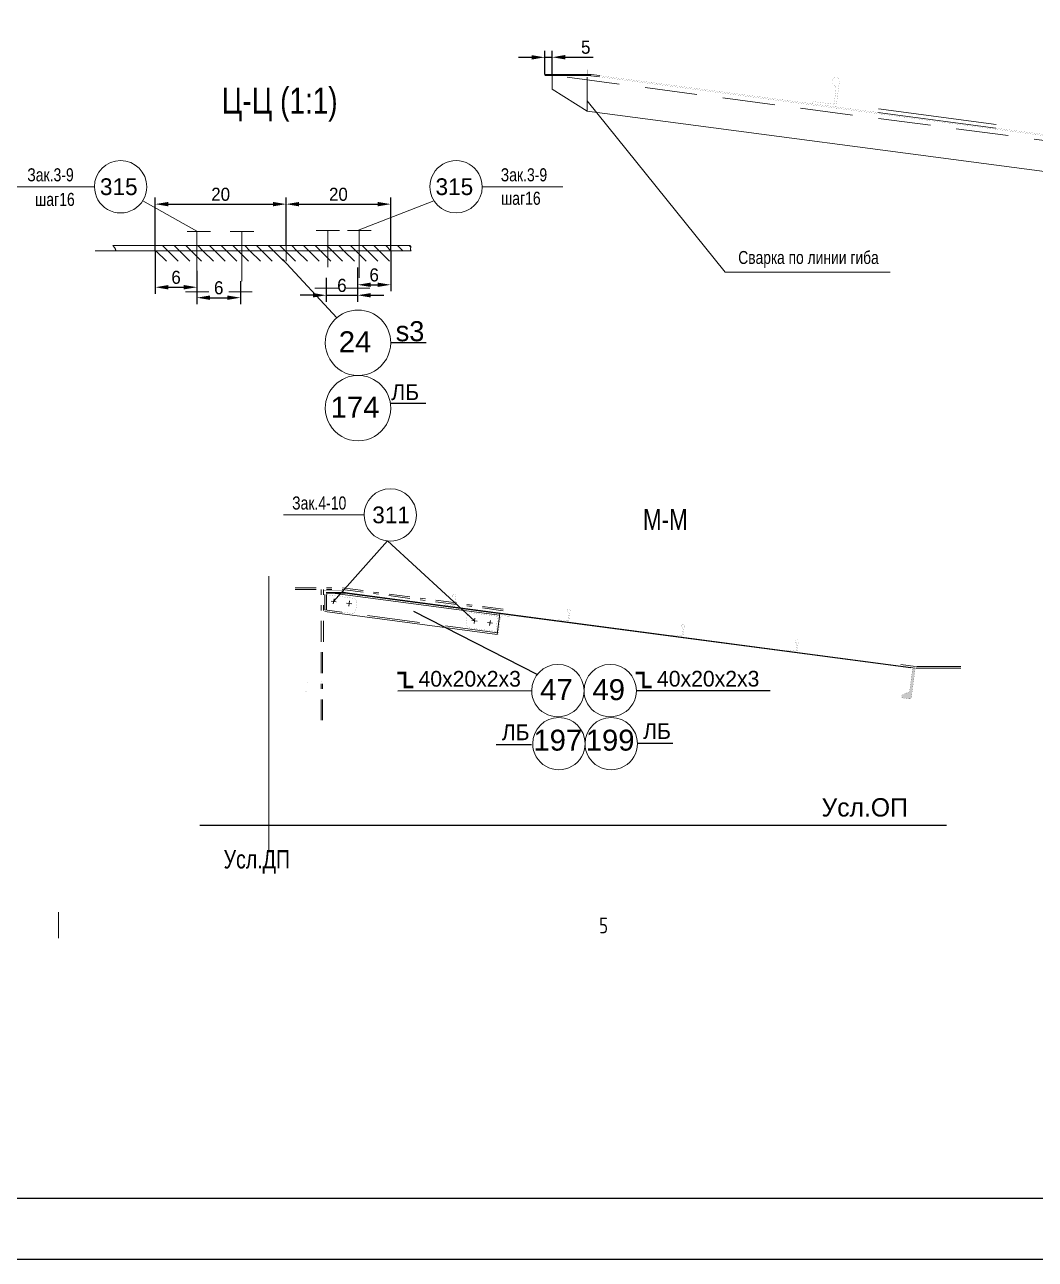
# Model space of a CAD drawing. Header units: millimetres. Extents: x 42007 to 66124, y -556 to 6894.
# Drawn here: x 45062 to 46993, y -556 to 1802 of the extents above; entities that cross this region are included whole.
import ezdxf
from ezdxf.enums import TextEntityAlignment as Align

# ---------------------------------------------------------------- set-up
doc = ezdxf.new("R2010")
doc.units = ezdxf.units.MM
for name, pattern in [('K5LT32769', [0]), ('K5LT32770', [0]), ('K5LT32775', [0]), ('K5LT32781', [90, 40, -20, 10, -20]), ('K5LT32782', [150, 100, -50]), ('K5LT32783', [75, 50, -25]), ('K5LT32802', [105, 70, -35])]:
    doc.linetypes.add(name, pattern=pattern)
doc.layers.get('Defpoints').update_dxf_attribs({"color": 250})
doc.layers.add('pen_7', color=1, linetype='Continuous')
doc.styles.add('KTEXTSTYLE', font='GOST_AU.SHX', dxfattribs={"width": 0.96, "height": 5})
doc.styles.add('style5', font='arial.ttf', dxfattribs={"height": 3})
doc.dimstyles.new('ISO-10', dxfattribs={"dimscale": 10, "dimtxt": 2.5, "dimasz": 2.5, "dimexe": 1.25, "dimexo": 0, "dimtad": 1, "dimdec": 0, "dimtxsty": 'Standard', "dimcen": 2.5, "dimclrd": 7, "dimclre": 7, "dimclrt": 6, "dimadec": 0, "dimazin": 0, "dimtfac": 1, "dimtdec": 0, "dimtmove": 0, "dimatfit": 3, "dimfxl": 1, "dimarcsym": 0})
pattern_1 = [(135, (50614.336, 3365.016), (-11.22532, -11.22532), [])]

# ---------------------------------------------------------------- blocks, each defined once
blk = doc.blocks.new('*D138')
at = {"color": 7, "lineweight": -2, "transparency": 16777216}
for p, q in [((46055.9, 1706.6), (46055.7, 1752.1)), ((46070.1, 1706.7), (46069.9, 1752.2)), ((46030.7, 1739.5), (46005.7, 1739.4)), ((46055.7, 1739.6), (46069.9, 1739.7)), ((46094.9, 1739.8), (46148.5, 1740))]:
    blk.add_line(p, q, dxfattribs=at)
at = {"color": 7, "transparency": 16777216}
for points in [[(46030.7, 1743.7), (46030.7, 1735.3), (46055.7, 1739.6)], [(46094.9, 1744), (46094.9, 1735.6), (46069.9, 1739.7)]]:
    blk.add_solid(points, dxfattribs=at)
at = {"layer": 'Defpoints', "color": 0, "transparency": 16777216}
for p in [(46069.9, 1739.7), (46055.9, 1706.6), (46070.1, 1706.7)]:
    blk.add_point(p, dxfattribs=at)
at = {"color": 6, "transparency": 16777216, "insert": (46134.1, 1758.7), "char_height": 25, "attachment_point": 5, "rotation": 0.2519}
blk.add_mtext('\\H25.0;\\W0.965;\\Q0;\\Q0;5\\H25.0;\\W0.965;\\Q0;', dxfattribs=at)
blk = doc.blocks.new('*D140')
at = {"color": 7, "lineweight": -2, "transparency": 16777216}
for p, q in [((45311.5, 1370.2), (45311.5, 1287.9)), ((45391.1, 1331.8), (45391.1, 1287.9)), ((45336.5, 1300.4), (45366.1, 1300.4))]:
    blk.add_line(p, q, dxfattribs=at)
at = {"color": 7, "transparency": 16777216}
for points in [[(45336.5, 1304.6), (45336.5, 1296.2), (45311.5, 1300.4)], [(45366.1, 1304.6), (45366.1, 1296.2), (45391.1, 1300.4)]]:
    blk.add_solid(points, dxfattribs=at)
at = {"layer": 'Defpoints', "color": 0, "transparency": 16777216}
for p in [(45311.5, 1370.2), (45391.1, 1331.8), (45391.1, 1300.4)]:
    blk.add_point(p, dxfattribs=at)
at = {"color": 6, "transparency": 16777216, "insert": (45351.3, 1319.2), "char_height": 25, "attachment_point": 5}
blk.add_mtext('\\H25.0;\\W0.965;\\Q0;\\Q0;6\\H25.0;\\W0.965;\\Q0;', dxfattribs=at)
blk = doc.blocks.new('*D141')
at = {"color": 7, "lineweight": -2, "transparency": 16777216}
for p, q in [((45391.1, 1311.8), (45391.1, 1267.9)), ((45474.4, 1311.8), (45474.4, 1267.9)), ((45416.1, 1280.4), (45449.4, 1280.4))]:
    blk.add_line(p, q, dxfattribs=at)
at = {"color": 7, "transparency": 16777216}
for points in [[(45416.1, 1284.6), (45416.1, 1276.2), (45391.1, 1280.4)], [(45449.4, 1284.6), (45449.4, 1276.2), (45474.4, 1280.4)]]:
    blk.add_solid(points, dxfattribs=at)
at = {"layer": 'Defpoints', "color": 0, "transparency": 16777216}
for p in [(45391.1, 1311.8), (45474.4, 1311.8), (45474.4, 1280.4)]:
    blk.add_point(p, dxfattribs=at)
at = {"color": 6, "transparency": 16777216, "insert": (45432.8, 1299.2), "char_height": 25, "attachment_point": 5}
blk.add_mtext('\\H25.0;\\W0.965;\\Q0;\\Q0;6\\H25.0;\\W0.965;\\Q0;', dxfattribs=at)
blk = doc.blocks.new('*D142')
at = {"color": 7, "lineweight": -2, "transparency": 16777216}
for p, q in [((45638.2, 1318.4), (45638.2, 1272.6)), ((45698.2, 1318.4), (45698.2, 1272.6)), ((45613.2, 1285.1), (45588.2, 1285.1)), ((45638.2, 1285.1), (45698.2, 1285.1)), ((45723.2, 1285.1), (45748.2, 1285.1))]:
    blk.add_line(p, q, dxfattribs=at)
at = {"color": 7, "transparency": 16777216}
for points in [[(45613.2, 1289.2), (45613.2, 1280.9), (45638.2, 1285.1)], [(45723.2, 1289.2), (45723.2, 1280.9), (45698.2, 1285.1)]]:
    blk.add_solid(points, dxfattribs=at)
at = {"layer": 'Defpoints', "color": 0, "transparency": 16777216}
for p in [(45638.2, 1318.4), (45698.2, 1318.4), (45698.2, 1285.1)]:
    blk.add_point(p, dxfattribs=at)
at = {"color": 6, "transparency": 16777216, "insert": (45668.2, 1303.8), "char_height": 25, "attachment_point": 5}
blk.add_mtext('\\H25.0;\\W0.965;\\Q0;\\H25.0;\\W0.965;\\Q0;\\Q0;6', dxfattribs=at)
blk = doc.blocks.new('*D143')
at = {"color": 7, "lineweight": -2, "transparency": 16777216}
for p, q in [((45761.5, 1370.2), (45761.5, 1292.6)), ((45698.2, 1338.4), (45698.2, 1292.6)), ((45723.2, 1305.1), (45736.5, 1305.1))]:
    blk.add_line(p, q, dxfattribs=at)
at = {"color": 7, "transparency": 16777216}
for points in [[(45723.2, 1309.2), (45723.2, 1300.9), (45698.2, 1305.1)], [(45736.5, 1309.2), (45736.5, 1300.9), (45761.5, 1305.1)]]:
    blk.add_solid(points, dxfattribs=at)
at = {"layer": 'Defpoints', "color": 0, "transparency": 16777216}
for p in [(45761.5, 1370.2), (45698.2, 1338.4), (45761.5, 1305.1)]:
    blk.add_point(p, dxfattribs=at)
at = {"color": 6, "transparency": 16777216, "insert": (45729.8, 1323.8), "char_height": 25, "attachment_point": 5}
blk.add_mtext('\\H25.0;\\W0.965;\\Q0;\\H25.0;\\W0.965;\\Q0;\\Q0;6', dxfattribs=at)
blk = doc.blocks.new('*D144')
at = {"color": 7, "lineweight": -2, "transparency": 16777216}
for p, q in [((45561.5, 1380.1), (45561.5, 1471.6)), ((45761.5, 1370.1), (45761.5, 1471.6)), ((45586.5, 1459.1), (45736.5, 1459.1))]:
    blk.add_line(p, q, dxfattribs=at)
at = {"color": 7, "transparency": 16777216}
for points in [[(45586.5, 1463.3), (45586.5, 1454.9), (45561.5, 1459.1)], [(45736.5, 1463.3), (45736.5, 1454.9), (45761.5, 1459.1)]]:
    blk.add_solid(points, dxfattribs=at)
at = {"layer": 'Defpoints', "color": 0, "transparency": 16777216}
for p in [(45761.5, 1459.1), (45561.5, 1380.1), (45761.5, 1370.1)]:
    blk.add_point(p, dxfattribs=at)
at = {"color": 6, "transparency": 16777216, "insert": (45661.5, 1477.8), "char_height": 25, "attachment_point": 5}
blk.add_mtext('\\H25.0;\\W0.965;\\Q0;\\H25.0;\\W0.965;\\Q0;\\Q0;20', dxfattribs=at)
blk = doc.blocks.new('*D145')
at = {"color": 7, "lineweight": -2, "transparency": 16777216}
for p, q in [((45311.5, 1370.1), (45311.5, 1471.6)), ((45561.5, 1425.8), (45561.5, 1471.6)), ((45336.5, 1459.1), (45536.5, 1459.1))]:
    blk.add_line(p, q, dxfattribs=at)
at = {"color": 7, "transparency": 16777216}
for points in [[(45336.5, 1463.3), (45336.5, 1454.9), (45311.5, 1459.1)], [(45536.5, 1463.3), (45536.5, 1454.9), (45561.5, 1459.1)]]:
    blk.add_solid(points, dxfattribs=at)
at = {"layer": 'Defpoints', "color": 0, "transparency": 16777216}
for p in [(45561.5, 1459.1), (45561.5, 1425.8), (45311.5, 1370.1)]:
    blk.add_point(p, dxfattribs=at)
at = {"color": 6, "transparency": 16777216, "insert": (45436.5, 1477.8), "char_height": 25, "attachment_point": 5}
blk.add_mtext('\\H25.0;\\W0.965;\\Q0;\\Q0;20\\H25.0;\\W0.965;\\Q0;', dxfattribs=at)

msp = doc.modelspace()

# ---------------------------------------------------------------- hatches: boundary and pattern name
h = msp.add_hatch()
h.set_pattern_fill('', angle=90, style=0, pattern_type=0)
h.set_pattern_definition(pattern_1)
h.paths.add_polyline_path([(45761.455, 1350.095), (45761.455, 1370.095), (45561.455, 1370.095), (45311.455, 1370.095), (45311.455, 1350.095)])
h = msp.add_hatch()
h.set_pattern_fill('', angle=90, style=0, pattern_type=0)
h.set_pattern_definition(pattern_1)
h.paths.add_polyline_path([(45361.455, 1370.095), (45322.473, 1370.095), (45322.533, 1370.195), (45322.588, 1370.284), (45322.669, 1370.419), (45322.789, 1370.62), (45322.965, 1370.922), (45323.214, 1371.376), (45323.537, 1372.057), (45323.844, 1373.081), (45323.852, 1374.073), (45323.84, 1374.143), (45323.81, 1374.282), (45323.734, 1374.56), (45323.569, 1375.023), (45323.477, 1375.255), (45323.429, 1375.371), (45323.405, 1375.429), (45323.392, 1375.461), (45323.372, 1375.509), (45323.343, 1375.579), (45323.3, 1375.685), (45323.237, 1375.844), (45323.149, 1376.082), (45323.036, 1376.438), (45322.935, 1376.971), (45322.932, 1377.011), (45322.928, 1377.072), (45322.926, 1377.194), (45322.938, 1377.437), (45323.026, 1377.921), (45323.399, 1378.887), (45323.741, 1379.523), (45323.927, 1379.84), (45324.021, 1379.999), (45324.069, 1380.079), (45324.078, 1380.095), (45561.455, 1380.095), (45561.455, 1370.095)])
h = msp.add_hatch()
h.set_pattern_fill('', angle=90, style=0, pattern_type=0)
h.set_pattern_definition(pattern_1)
h.paths.add_polyline_path([(45761.455, 1370.095), (45800.437, 1370.095), (45800.376, 1370.195), (45800.322, 1370.284), (45800.241, 1370.419), (45800.121, 1370.62), (45799.945, 1370.922), (45799.696, 1371.376), (45799.373, 1372.057), (45799.066, 1373.081), (45799.058, 1374.073), (45799.07, 1374.143), (45799.099, 1374.282), (45799.176, 1374.56), (45799.34, 1375.023), (45799.433, 1375.255), (45799.481, 1375.371), (45799.505, 1375.429), (45799.518, 1375.461), (45799.537, 1375.509), (45799.566, 1375.579), (45799.609, 1375.685), (45799.672, 1375.844), (45799.761, 1376.082), (45799.874, 1376.438), (45799.975, 1376.971), (45799.978, 1377.011), (45799.981, 1377.072), (45799.984, 1377.194), (45799.972, 1377.437), (45799.884, 1377.921), (45799.51, 1378.887), (45799.169, 1379.523), (45798.983, 1379.84), (45798.889, 1379.999), (45798.841, 1380.079), (45798.831, 1380.095), (45561.455, 1380.095), (45561.455, 1370.095)])
msp.add_hatch(color=7).paths.add_polyline_path([(46763.828, 573.061), (46758.872, 573.716), (46753.052, 529.724), (46752.357, 528.051), (46750.92, 526.949), (46739.716, 522.316), (46738.277, 521.214), (46737.583, 519.54), (46737.818, 517.744), (46738.921, 516.306), (46740.594, 515.612), (46752.49, 514.038), (46754.287, 514.273), (46755.725, 515.375), (46756.419, 517.049)])

# ---------------------------------------------------------------- linework, layer by layer
at = {"color": 7, "linetype": 'K5LT32769', "lineweight": 18}
for p, q in [((46055.781, 1704.577), (46143.201, 1704.573)), ((46055.783, 1706.785), (46143.201, 1706.823)), ((46070.05, 1706.817), (46070.079, 1678.654)), ((46136.742, 1701.885), (46136.742, 1636.861)), ((46144.053, 1704.518), (46160.493, 1702.343)), ((46144.34, 1706.743), (46160.788, 1704.573)), ((46070.079, 1678.654), (46136.742, 1636.861)), ((46136.742, 1656.676), (46400.68, 1329.032)), ((48489.757, 1325.591), (46136.742, 1636.861)), ((46692.532, 1634.233), (46917.532, 1604.469)), ((46693.417, 1640.925), (46918.417, 1611.161)), ((45195.335, 1492.31), (45041.252, 1492.31)), ((45936.292, 1492.31), (46090.375, 1492.31)), ((45287.518, 1465.467), (45391.131, 1407.372)), ((45844.109, 1465.467), (45698.204, 1408.839)), ((45372.194, 1407.022), (45417.253, 1407.022)), ((45391.131, 1331.78), (45391.131, 1407.372)), ((45454.936, 1407.022), (45499.995, 1407.022)), ((45476.957, 1407.022), (45476.957, 1311.703)), ((45618.758, 1408.839), (45663.817, 1408.839)), ((45678.758, 1408.839), (45723.817, 1408.839)), ((45701.287, 1410.036), (45701.287, 1318.324)), ((45561.455, 1370.095), (45196.429, 1370.095)), ((45798.831, 1380.095), (45230.266, 1380.095)), ((45231.675, 1370.095), (45561.455, 1370.095)), ((45561.455, 1380.095), (45561.455, 1350.095)), ((45561.455, 1370.095), (45800.437, 1370.095)), ((46400.68, 1329.032), (46715.912, 1329.032)), ((45616.183, 1298.324), (45661.242, 1298.324)), ((45676.183, 1298.324), (45721.242, 1298.324)), ((45369.11, 1291.703), (45414.169, 1291.703)), ((45451.853, 1291.703), (45496.911, 1291.703)), ((45710.62, 865.365), (45556.537, 865.365)), ((45755.174, 815.662), (45652.41, 700.264)), ((45755.174, 815.662), (45921.42, 663.134)), ((45528.828, 223.666), (45528.828, 748.699)), ((45637.828, 717.01), (45674.682, 717.01)), ((45637.828, 716.01), (45674.682, 716.01)), ((45674.697, 716.033), (45682.367, 715.018)), ((45674.828, 717.024), (45682.498, 716.01)), ((45682.367, 715.018), (46755.197, 573.101)), ((45682.498, 716.01), (46755.328, 574.093)), ((45647.456, 700.944), (45657.363, 699.584)), ((45653.09, 705.217), (45651.73, 695.31)), ((45677.177, 696.858), (45687.084, 695.498)), ((45682.81, 701.131), (45681.45, 691.224)), ((45964.768, 637.313), (45635.856, 680.822)), ((45916.467, 663.814), (45926.374, 662.454)), ((45922.1, 668.088), (45920.74, 658.181)), ((45951.821, 664.002), (45950.461, 654.095)), ((45970.013, 676.968), (45964.768, 637.313)), ((45946.187, 659.728), (45956.094, 658.368)), ((46735.948, 576.657), (46763.828, 572.969)), ((46736.342, 579.631), (46764.222, 575.943)), ((46767.333, 575.61), (46850.828, 575.61)), ((46767.333, 572.61), (46850.828, 572.61)), ((45126.651, 106.745), (45126.651, 56.745))]:
    msp.add_line(p, q, dxfattribs=at)
at = {"color": 7, "linetype": 'K5LT32782', "lineweight": 18}
for p, q in [((48577.029, 1373.516), (46086.371, 1703.126)), ((45635.828, 684.12), (45635.828, 713.54)), ((45638.828, 684.12), (45638.828, 713.54)), ((45965.16, 640.287), (45635.828, 684.12)), ((45965.205, 642.462), (45969.065, 671.155))]:
    msp.add_line(p, q, dxfattribs=at)
at = {"color": 7, "linetype": 'K5LT32802', "lineweight": 18}
msp.add_line((45641.287, 1408.839), (45641.287, 1318.324), dxfattribs=at)
at = {"color": 0}
for p, q in [((45554.832, 1353.74), (45658.201, 1241.701)), ((45828.952, 1194.322), (45761.462, 1194.322)), ((45828.334, 1078.085), (45760.845, 1078.085)), ((46041.34, 560.47), (45805.469, 681.049)), ((45775.141, 529.639), (46030.836, 529.761)), ((46230.836, 529.809), (46486.531, 529.931)), ((46030.151, 426.134), (45962.661, 426.134)), ((46300.313, 428.512), (46232.823, 428.512))]:
    msp.add_line(p, q, dxfattribs=at)
at = {"color": 7, "linetype": 'K5LT32781', "lineweight": 18}
for p, q in [((45578.828, 726.11), (45668.828, 726.11)), ((45578.828, 723.11), (45668.828, 723.11)), ((45628.828, 623.11), (45628.828, 723.11)), ((45632.828, 623.11), (45632.828, 723.11)), ((45668.828, 723.11), (45984.833, 681.307)), ((45669.222, 726.084), (45985.227, 684.282)), ((45628.828, 473.11), (45628.828, 623.11)), ((45630.828, 473.11), (45630.828, 623.11))]:
    msp.add_line(p, q, dxfattribs=at)
at = {"color": 7, "linetype": 'K5LT32770', "lineweight": 18}
msp.add_line((45969.47, 674.088), (45655.578, 715.611), dxfattribs=at)
at = {"color": 7}
msp.add_line((45396.527, 273.11), (46823.277, 273.11), dxfattribs=at)
at = {"color": 2}
for points in [[(42007.102, -556.488), (66124.1, -556.488), (66124.1, 6894.349), (42007.102, 6894.349)], [(42239.188, -439.554), (65841.366, -439.554), (65841.366, 6859.821), (42239.188, 6859.821)]]:
    msp.add_lwpolyline(points, close=True, dxfattribs=at)
at = {"color": 7, "linetype": 'K5LT32769', "const_width": 0.18}
for points in [[(43026.651, 5996.745), (55636.651, 5996.745), (55636.651, 56.745), (43026.651, 56.745)], [(45761.455, 1370.095), (45761.455, 1350.095), (45311.455, 1350.095), (45311.455, 1370.095)]]:
    msp.add_lwpolyline(points, close=True, dxfattribs=at)
at = {"color": 1, "linetype": 'K5LT32775', "true_color": 0xff0000, "const_width": 0.18}
msp.add_lwpolyline([(55586.651, 106.745), (43226.651, 106.745), (43226.651, 5946.745), (55586.651, 5946.745)], close=True, dxfattribs=at)
at = {"color": 7, "linetype": 'K5LT32769', "const_width": 0.18}
for points in [[(45927.532, 1720.548), (46101.007, 1720.548), (46130.032, 1720.548)], [(46136.782, 1716.048), (46136.782, 1707.048), (46055.782, 1707.048), (46055.782, 1626.048), (46046.782, 1626.048), (46046.782, 1716.048), (46136.782, 1716.048)], [(46144.054, 1704.517), (48579.531, 1382.346)], [(46144.169, 1706.766), (48579.826, 1384.577)], [(46612.608, 1646.167), (46618.922, 1693.901), (46618.468, 1697.366), (46616.343, 1700.139), (46613.116, 1701.478), (46609.652, 1701.024), (46606.878, 1698.899), (46605.539, 1695.672), (46605.201, 1693.116), (46605.332, 1690.642), (46606.347, 1688.382), (46608.108, 1686.641), (46609.532, 1685.677), (46611.293, 1683.936), (46612.307, 1681.676), (46612.439, 1679.203), (46608.737, 1651.218), (46607.221, 1650.057), (46569.748, 1655.014), (46568.233, 1653.853), (46567.819, 1650.73), (46611.092, 1645.006), (46612.608, 1646.167)], [(45671.828, 721.11), (45671.828, 717.11), (45635.828, 717.11), (45635.828, 681.11), (45631.828, 681.11), (45631.828, 721.11), (45671.828, 721.11)], [(45677.993, 715.597), (45635.856, 715.623), (45635.856, 680.822)], [(45694.459, 681.359), (45696.989, 700.193), (45692.699, 705.815), (45638.828, 713.067)], [(45883.307, 690.051), (45886.113, 711.266), (45885.911, 712.806), (45884.967, 714.039), (45883.532, 714.634), (45881.993, 714.432), (45880.76, 713.488), (45880.165, 712.053), (45880.015, 710.917), (45880.073, 709.818), (45880.523, 708.814), (45881.307, 708.04), (45881.939, 707.611), (45882.723, 706.837), (45883.173, 705.833), (45883.231, 704.734), (45881.586, 692.296), (45880.913, 691.78), (45864.258, 693.983), (45863.584, 693.467), (45863.4, 692.079), (45882.633, 689.535), (45883.307, 690.051)], [(46101.507, 661.187), (46104.314, 682.402), (46104.111, 683.942), (46103.167, 685.175), (46101.732, 685.77), (46100.192, 685.568), (46098.96, 684.624), (46098.365, 683.189), (46098.215, 682.053), (46098.273, 680.954), (46098.724, 679.95), (46099.507, 679.176), (46100.14, 678.747), (46100.922, 677.973), (46101.373, 676.969), (46101.432, 675.87), (46099.786, 663.432), (46099.112, 662.916), (46082.458, 665.119), (46081.784, 664.603), (46081.601, 663.215), (46100.833, 660.671), (46101.507, 661.187)], [(45638.828, 683.806), (45688.838, 677.071), (45694.459, 681.359)], [(45969.828, 676.992), (45966.093, 646.722), (45965.297, 644.313), (45963.641, 642.393), (45961.375, 641.253), (45958.846, 641.067), (45948.425, 642.353), (45946.887, 642.138), (45945.662, 641.182), (45945.08, 639.743), (45966.914, 637.048), (45970.649, 667.319), (45971.445, 669.727), (45973.103, 671.647), (45975.368, 672.787), (45977.898, 672.973), (45986.333, 671.932), (45987.871, 672.147), (45989.096, 673.103), (45989.678, 674.542), (45969.828, 676.992)], [(46319.605, 632.337), (46322.411, 653.552), (46322.209, 655.092), (46321.265, 656.324), (46319.83, 656.919), (46318.29, 656.718), (46317.058, 655.773), (46316.463, 654.339), (46316.313, 653.203), (46316.37, 652.103), (46316.821, 651.099), (46317.605, 650.325), (46318.237, 649.897), (46319.02, 649.123), (46319.471, 648.118), (46319.529, 647.019), (46317.884, 634.582), (46317.21, 634.065), (46300.556, 636.269), (46299.882, 635.752), (46299.698, 634.365), (46318.931, 631.821), (46319.605, 632.337)], [(46537.707, 603.485), (46540.514, 624.7), (46540.312, 626.24), (46539.367, 627.473), (46537.933, 628.068), (46536.394, 627.866), (46535.161, 626.922), (46534.565, 625.487), (46534.415, 624.351), (46534.474, 623.252), (46534.925, 622.248), (46535.707, 621.474), (46536.34, 621.045), (46537.123, 620.272), (46537.574, 619.267), (46537.632, 618.168), (46535.986, 605.73), (46535.314, 605.214), (46518.658, 607.417), (46517.985, 606.901), (46517.801, 605.513), (46537.034, 602.969), (46537.707, 603.485)], [(46763.828, 573.061), (46758.872, 573.716), (46753.052, 529.724), (46752.357, 528.051), (46750.92, 526.949), (46739.716, 522.316), (46738.277, 521.214), (46737.583, 519.54), (46737.818, 517.744), (46738.921, 516.306), (46740.594, 515.612), (46752.49, 514.038), (46754.287, 514.273), (46755.725, 515.375), (46756.419, 517.049), (46763.828, 573.061)]]:
    msp.add_lwpolyline(points, dxfattribs=at)
at = {"color": 7, "linetype": 'K5LT32783', "const_width": 0.18}
msp.add_lwpolyline([(45966.101, 671.788), (45913.248, 678.78), (45907.636, 674.478), (45905.145, 655.642), (45909.446, 650.03), (45962.304, 643.038), (45966.101, 671.788)], dxfattribs=at)
at = {"color": 0, "const_width": 5}
for points in [[(45773.774, 563.531), (45788.8, 563.531), (45788.8, 536.503), (45804.576, 536.503)], [(46229.469, 563.7), (46244.495, 563.7), (46244.495, 536.672), (46260.271, 536.672)]]:
    msp.add_lwpolyline(points, dxfattribs=at)
at = {"color": 7, "linetype": 'K5LT32781', "const_width": 0.18}
msp.add_lwpolyline([(45628.828, 548.11), (45628.828, 547.11), (45628.535, 546.403), (45627.828, 546.11), (45602.828, 546.11), (45601.828, 545.842), (45601.097, 545.11), (45600.828, 544.11), (45600.828, 529.11), (45600.535, 528.403), (45599.828, 528.11), (45598.828, 528.11), (45598.828, 548.11), (45628.828, 548.11)], dxfattribs=at)
at = {"color": 7, "linetype": 'K5LT32769', "lineweight": 18}
for centre, radius, start, end in [((46143.201, 1698.048), 8.775, 86.233071, 90), ((46143.201, 1698.048), 6.525, 86.232559, 90), ((46143.201, 1698.048), 6.525, 82.463368, 86.232609), ((46143.634, 1703.299), 3.509, 81.120145, 87.64788), ((45245.335, 1492.31), 50, 0, 179.999977), ((45886.292, 1492.31), 50, 0, 180.000054), ((45245.335, 1492.31), 50, 179.999977, 0), ((45886.292, 1492.31), 50, 180.000054, 0), ((45698.962, 1194.322), 62.5, 0, 179.999977), ((45698.962, 1194.322), 62.5, 179.999977, 0), ((45698.962, 1069.322), 62.5, 0, 179.999977), ((45698.962, 1069.322), 62.5, 179.999977, 0), ((45760.62, 865.365), 50, 0, 179.999977), ((45760.62, 865.365), 50, 179.999977, 0), ((45674.682, 713.11), 3.9, 86.238414, 90.005343), ((45674.682, 713.11), 2.9, 86.235015, 90.002456), ((45674.682, 713.11), 2.9, 82.472931, 86.242173), ((45674.682, 713.11), 3.9, 82.460346, 86.229251), ((46080.836, 529.809), 50, 0, 179.999977), ((46180.836, 529.809), 50, 0, 179.999977), ((46767.333, 584.61), 12, 262.46205, 266.229873), ((46767.333, 584.61), 9, 262.46205, 266.229873), ((46767.333, 584.61), 12, 266.229813, 269.996506), ((46767.333, 584.61), 9, 266.229762, 269.996851), ((46080.836, 529.809), 50, 179.999977, 0), ((46180.836, 529.809), 50, 179.999977, 0), ((46082.823, 428.512), 50, 0, 179.999977), ((46182.823, 428.512), 50, 0, 179.999977), ((46082.823, 428.512), 50, 179.999977, 0), ((46182.823, 428.512), 50, 179.999977, 0)]:
    msp.add_arc(centre, radius, start, end, dxfattribs=at)
for points, knots in [([(45230.266, 1380.095), (45231.811, 1378.368), (45233.844, 1376.261), (45235.287, 1373.356), (45235.686, 1372.2), (45235.909, 1371.143), (45235.965, 1370.451), (45235.969, 1370.095)], [0, 0, 0, 0, 4.1917982, 5.07811239, 5.76606681, 6.36647321, 7, 7, 7, 7]), ([(45798.831, 1380.095), (45799.192, 1379.471), (45799.678, 1378.706), (45799.935, 1377.738), (45799.984, 1377.374), (45799.987, 1377.06), (45799.952, 1376.756), (45799.874, 1376.415), (45799.727, 1375.97), (45799.504, 1375.427), (45799.259, 1374.832), (45799.09, 1374.3), (45799.024, 1373.868), (45799.016, 1373.519), (45799.046, 1373.169), (45799.122, 1372.779), (45799.261, 1372.323), (45799.492, 1371.763), (45799.886, 1371.004), (45800.229, 1370.438), (45800.437, 1370.095)], [0, 0, 0, 0, 4.08939432, 4.93288753, 5.58232227, 6.1410544, 6.68208123, 7.29305429, 8.09329093, 9.29781149, 10.57259543, 11.6953303, 12.4074641, 13.00870095, 13.64346496, 14.36997302, 15.22506505, 16.3033082, 17.75770901, 20, 20, 20, 20])]:
    msp.add_open_spline(points, degree=3, knots=knots, dxfattribs=at)

# ---------------------------------------------------------------- texts
at = {"color": 7, "style": 'style5', "width": 0.765}
msp.add_text('М-М', height=40, rotation=359.99983, dxfattribs=at).set_placement((46243.463, 836.795))
at = {"color": 7, "insert": (45438.395, 1681.888), "char_height": 3, "attachment_point": 1, "rotation": 359.99983, "style": 'style5'}
msp.add_mtext('\\H3.5;\\W0.965;\\Q15;\\Q0;\\W0.765;\\H50.00;Ц-Ц (1:1)', dxfattribs=at)
at = {"color": 7, "attachment_point": 1}
for s, insert, char_height, style in [('\\H3.5;\\W0.965;\\Q15;\\Q0;\\W0.765;\\H25.00;Зак.3-9', (45067.041, 1527.653), 3, 'style5'), ('\\H3.5;\\W0.965;\\Q15;\\Q0;\\W0.765;\\H25.00;Зак.3-9', (45971.701, 1527.653), 3, 'style5'), ('\\H3.5;\\W0.965;\\Q15;\\Q0;\\W0.765;\\H25.00;шаг16', (45081.894, 1480.704), 3, 'style5'), ('\\H3.5;\\W0.965;\\Q15;\\Q0;\\W0.765;\\H25.00;шаг16', (45972.157, 1482.885), 3, 'style5'), ('\\H3.5;\\W0.965;\\Q15;\\Q0;\\W0.765;\\H24.75;Сварка по линии гиба', (46425.438, 1369.604), 3, 'style5'), ('{\\H12.8x;\\W0.965;s3}', (45771.017, 1235.608), 3, 'style5'), ('\\H3.5;\\W0.965;\\Q15;\\Q0;\\H30.00;ЛБ', (45762.576, 1114.833), 3, 'style5'), ('\\H3.5;\\W0.965;\\Q15;\\Q0;\\W0.765;\\H25.00;Зак.4-10', (45573.065, 900.708), 3, 'style5'), ('{\\H10x;\\W0.965;40х20х2х3}', (45814.569, 567.444), 3, 'style5'), ('{\\H10x;\\W0.965;40х20х2х3}', (46270.264, 567.614), 3, 'style5'), ('\\H3.5;\\W0.965;\\Q15;\\Q0;\\H30.00;ЛБ', (45973.679, 465.18), 3, 'style5'), ('\\H3.5;\\W0.965;\\Q15;\\Q0;\\H30.00;ЛБ', (46243.841, 467.558), 3, 'style5'), ('\\H3.5;\\W0.965;\\Q15;\\Q0;\\H35.00;Усл.ОП', (46584.682, 324.354), 2.4, 'style5'), ('\\H3.5;\\W0.965;\\Q15;\\Q0;\\W0.765;\\H35.00;Усл.ДП', (45442.119, 225.128), 2.4, 'style5'), ('\\H3.5;\\W0.965;\\Q15;\\Q0;\\H30.00;{\\c16711935;5}', (46159.715, 96.19), 3, 'KTEXTSTYLE')]:
    msp.add_mtext(s, dxfattribs=dict(at, insert=insert, char_height=char_height, style=style))
at = {"layer": 'pen_7', "color": 2, "linetype": 'Continuous', "style": 'style5'}
for s, p in [('24', (45693.278, 1196.232)), ('174', (45693.278, 1071.232)), ('47', (46077.996, 531.716)), ('49', (46177.996, 531.716)), ('197', (46080.679, 435.2)), ('199', (46180.679, 435.2))]:
    msp.add_text(s, height=40, dxfattribs=at).set_placement(p, align=Align.MIDDLE_CENTER)
at = {"layer": 'pen_7', "color": 2, "linetype": 'Continuous', "char_height": 40, "attachment_point": 1, "style": 'style5'}
for s, insert in [('\\H3.5;\\W0.965;\\Q15;\\Q0;\\H32.00;315', (45205.822, 1508.453)), ('\\H3.5;\\W0.965;\\Q15;\\Q0;\\H32.00;315', (45847.065, 1508.453)), ('\\H3.5;\\W0.965;\\Q15;\\Q0;\\H32.00;311', (45726.186, 881.508))]:
    msp.add_mtext(s, dxfattribs=dict(at, insert=insert))

# ---------------------------------------------------------------- dimensions: what is measured, and where the dimension line sits
at = {"color": 0}
dim = msp.add_linear_dim(base=(46069.919, 1739.685), p1=(46055.861, 1706.607), p2=(46070.064, 1706.669), angle=0.251904, text='\\H25.0;\\W0.965;\\Q0;\\Q0;5\\H25.0;\\W0.965;\\Q0;', dimstyle='ISO-10', override={"dimfxl": 1.25}, dxfattribs=at)
dim.commit()
dim.dimension.update_dxf_attribs({"geometry": '*D138', "text_midpoint": (46134.21, 1739.967), "dimtype": 161})
for base, p1, p2, text, picture, middle in [((45561.455, 1459.096), (45311.455, 1370.095), (45561.455, 1425.846), '\\H25.0;\\W0.965;\\Q0;\\Q0;20\\H25.0;\\W0.965;\\Q0;', '*D145', (45436.455, 1459.096)), ((45761.455, 1459.096), (45561.455, 1380.095), (45761.455, 1370.095), '\\H25.0;\\W0.965;\\Q0;\\H25.0;\\W0.965;\\Q0;\\Q0;20', '*D144', (45661.455, 1459.096))]:
    dim = msp.add_linear_dim(base=base, p1=p1, p2=p2, text=text, dimstyle='ISO-10', override={"dimfxl": 1.25}, dxfattribs=at)
    dim.commit()
    dim.dimension.update_dxf_attribs({"geometry": picture, "text_midpoint": middle, "dimtype": 160})
at = {"color": 4}
for base, p1, p2, text, picture, middle in [((45391.131, 1300.411), (45311.455, 1370.172), (45391.131, 1331.78), '\\H25.0;\\W0.965;\\Q0;\\Q0;6\\H25.0;\\W0.965;\\Q0;', '*D140', (45351.293, 1300.411)), ((45761.455, 1305.062), (45698.204, 1338.4), (45761.455, 1370.172), '\\H25.0;\\W0.965;\\Q0;\\H25.0;\\W0.965;\\Q0;\\Q0;6', '*D143', (45729.829, 1305.062)), ((45474.382, 1280.411), (45391.131, 1311.78), (45474.382, 1311.78), '\\H25.0;\\W0.965;\\Q0;\\Q0;6\\H25.0;\\W0.965;\\Q0;', '*D141', (45432.756, 1280.411)), ((45698.204, 1285.062), (45638.204, 1318.4), (45698.204, 1318.4), '\\H25.0;\\W0.965;\\Q0;\\H25.0;\\W0.965;\\Q0;\\Q0;6', '*D142', (45668.204, 1285.062))]:
    dim = msp.add_linear_dim(base=base, p1=p1, p2=p2, text=text, dimstyle='ISO-10', override={"dimfxl": 1.25}, dxfattribs=at)
    dim.commit()
    dim.dimension.update_dxf_attribs({"geometry": picture, "text_midpoint": middle, "dimtype": 160})

doc.saveas('drawing.dxf')
